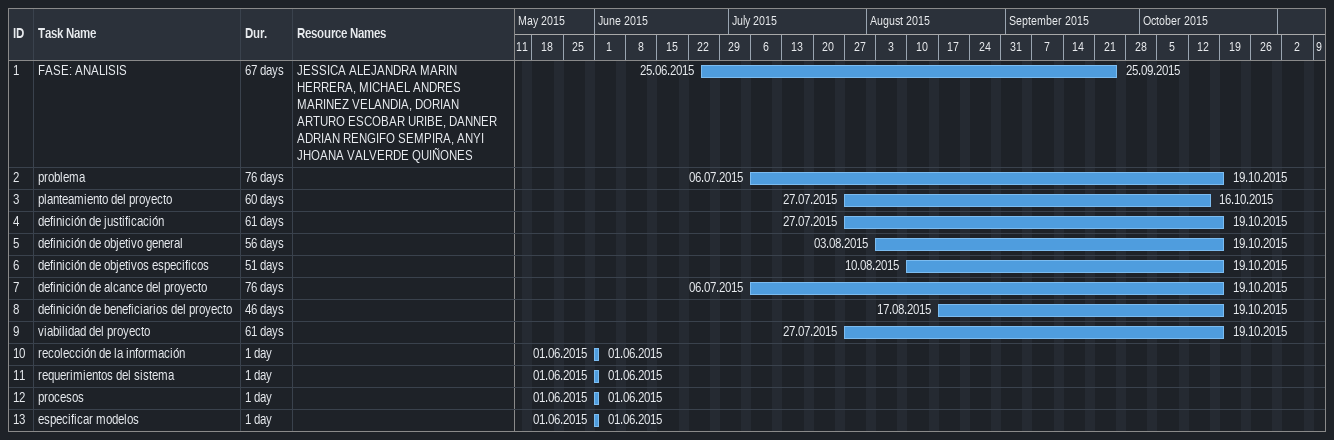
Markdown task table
| ID | Task | Duration | Start | Finish | Resources |
|---|---|---|---|---|---|
| 1 | FASE: ANALISIS | 67d | 2015-06-25 | 2015-09-25 | JESSICA ALEJANDRA MARIN HERRERA, MICHAEL ANDRES MARINEZ VELANDIA, DORIAN ARTURO ESCOBAR URIBE, DANNER ADRIAN RENGIFO SEMPIRA, ANYI JHOANA VALVERDE QUIÑONES |
| 2 | problema | 76d | 2015-07-06 | 2015-10-19 |  |
| 3 | planteamiento del proyecto | 60d | 2015-07-27 | 2015-10-16 |  |
| 4 | definición de justificación | 61d | 2015-07-27 | 2015-10-19 |  |
| 5 | definición de objetivo general | 56d | 2015-08-03 | 2015-10-19 |  |
| 6 | definición de objetivos especificos | 51d | 2015-08-10 | 2015-10-19 |  |
| 7 | definición de alcance del proyecto | 76d | 2015-07-06 | 2015-10-19 |  |
| 8 | definición de beneficiarios del proyecto | 46d | 2015-08-17 | 2015-10-19 |  |
| 9 | viabilidad del proyecto | 61d | 2015-07-27 | 2015-10-19 |  |
| 10 | recolección de la información | 1d | 2015-06-01 | 2015-06-01 |  |
| 11 | requerimientos del sistema | 1d | 2015-06-01 | 2015-06-01 |  |
| 12 | procesos | 1d | 2015-06-01 | 2015-06-01 |  |
| 13 | especificar modelos | 1d | 2015-06-01 | 2015-06-01 |  |
